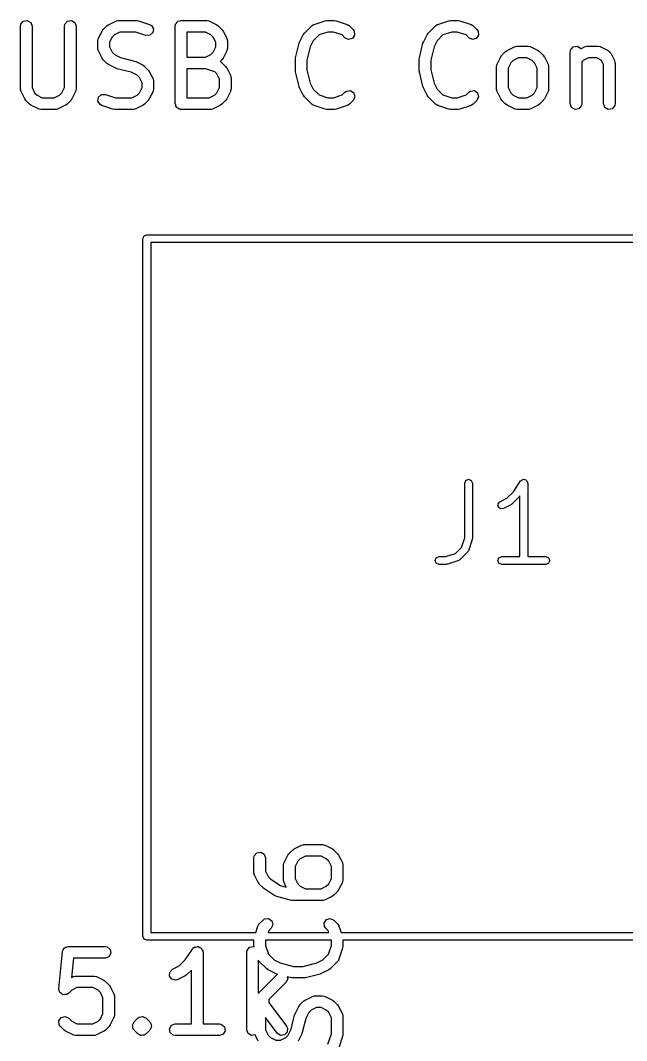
# Model space of a CAD drawing. Extents: x 115 to 337, y -185 to -59.
# Drawn here: x 219.7 to 227.54, y -72.4 to -59.23 of the extents above; entities that cross this region are included whole.
import ezdxf

# ---------------------------------------------------------------- set-up
doc = ezdxf.new("R2010")
doc.units = 0
doc.layers.add('BLACK', color=7, linetype='CONTINUOUS')

msp = doc.modelspace()

# ---------------------------------------------------------------- linework, layer by layer
at = {"layer": 'BLACK', "linetype": 'CONTINUOUS'}
for p, q in [((219.702, -59.3045), (219.707, -59.2789)), ((219.707, -59.2789), (219.74, -59.2396)), ((219.74, -59.2396), (219.79, -59.2307)), ((219.79, -59.2307), (219.835, -59.2563)), ((219.835, -59.2563), (219.852, -59.3045)), ((220.274, -59.3045), (220.278, -59.2789)), ((220.278, -59.2789), (220.311, -59.2396)), ((220.311, -59.2396), (220.362, -59.2307)), ((220.362, -59.2307), (220.406, -59.2563)), ((220.406, -59.2563), (220.424, -59.3045)), ((220.819, -59.2991), (220.838, -59.2862)), ((220.838, -59.2862), (220.839, -59.2851)), ((220.839, -59.2851), (220.934, -59.2374)), ((220.934, -59.2374), (220.959, -59.23)), ((220.959, -59.23), (220.963, -59.231)), ((220.963, -59.231), (220.968, -59.2295)), ((220.968, -59.2295), (221.206, -59.2295)), ((221.206, -59.2295), (221.228, -59.2334)), ((221.228, -59.2334), (221.229, -59.2334)), ((221.229, -59.2334), (221.372, -59.281)), ((221.372, -59.281), (221.395, -59.2934)), ((221.705, -59.2886), (221.707, -59.2789)), ((221.707, -59.2789), (221.719, -59.2639)), ((221.719, -59.2639), (221.729, -59.2471)), ((221.729, -59.2471), (221.735, -59.2447)), ((221.735, -59.2447), (221.74, -59.2396)), ((221.74, -59.2396), (221.759, -59.2362)), ((221.759, -59.2362), (221.777, -59.2295)), ((221.777, -59.2295), (222.111, -59.2295)), ((222.111, -59.2295), (222.136, -59.234)), ((222.136, -59.234), (222.14, -59.2369)), ((222.14, -59.2369), (222.144, -59.2374)), ((222.144, -59.2374), (222.239, -59.2851)), ((222.239, -59.2851), (222.257, -59.2984)), ((223.467, -59.2991), (223.488, -59.2842)), ((223.488, -59.2842), (223.493, -59.2838)), ((223.493, -59.2838), (223.496, -59.281)), ((223.496, -59.281), (223.639, -59.2334)), ((223.639, -59.2334), (223.661, -59.2301)), ((223.661, -59.2301), (223.663, -59.2295)), ((223.663, -59.2295), (223.758, -59.2295)), ((223.758, -59.2295), (223.78, -59.2334)), ((223.78, -59.2334), (223.782, -59.2334)), ((223.782, -59.2334), (223.925, -59.281)), ((223.925, -59.281), (223.948, -59.2934)), ((225.067, -59.2991), (225.088, -59.2842)), ((225.088, -59.2842), (225.093, -59.2838)), ((225.093, -59.2838), (225.096, -59.281)), ((225.096, -59.281), (225.239, -59.2334)), ((225.239, -59.2334), (225.261, -59.2301)), ((225.261, -59.2301), (225.263, -59.2295)), ((225.263, -59.2295), (225.358, -59.2295)), ((225.358, -59.2295), (225.38, -59.2334)), ((225.38, -59.2334), (225.382, -59.2334)), ((225.382, -59.2334), (225.525, -59.281)), ((225.525, -59.281), (225.548, -59.2934)), ((219.702, -60.114), (219.702, -59.3045)), ((219.852, -59.3045), (219.852, -60.0963)), ((220.274, -60.0963), (220.274, -59.3045)), ((220.424, -59.3045), (220.424, -60.114)), ((220.71, -59.4614), (220.758, -59.3662)), ((220.758, -59.3662), (220.771, -59.3482)), ((220.771, -59.3482), (220.772, -59.3467)), ((220.772, -59.3467), (220.819, -59.2991)), ((220.917, -59.4138), (220.886, -59.4442)), ((220.985, -59.3795), (220.917, -59.4138)), ((221.194, -59.3795), (220.985, -59.3795)), ((221.325, -59.4233), (221.194, -59.3795)), ((221.415, -59.3878), (221.376, -59.4219)), ((221.395, -59.2934), (221.422, -59.3371)), ((221.422, -59.3371), (221.415, -59.3878)), ((221.702, -59.3045), (221.704, -59.2948)), ((221.702, -60.3045), (221.702, -59.3045)), ((221.703, -59.2915), (221.705, -59.2886)), ((221.704, -59.2948), (221.703, -59.2915)), ((222.093, -59.3795), (221.852, -59.3795)), ((221.852, -59.3795), (221.852, -59.7057)), ((222.161, -59.4138), (222.093, -59.3795)), ((222.192, -59.4442), (222.161, -59.4138)), ((222.257, -59.2984), (222.259, -59.2991)), ((222.259, -59.2991), (222.306, -59.3467)), ((222.306, -59.3467), (222.319, -59.3651)), ((222.319, -59.3651), (222.32, -59.3662)), ((222.32, -59.3662), (222.368, -59.4614)), ((223.31, -59.5091), (223.358, -59.4138)), ((223.358, -59.4138), (223.371, -59.3958)), ((223.371, -59.3958), (223.372, -59.3943)), ((223.372, -59.3943), (223.467, -59.2991)), ((223.561, -59.4177), (223.486, -59.4918)), ((223.675, -59.3795), (223.561, -59.4177)), ((223.746, -59.3795), (223.675, -59.3795)), ((223.86, -59.4177), (223.746, -59.3795)), ((223.896, -59.4528), (223.86, -59.4177)), ((223.948, -59.2934), (223.95, -59.2972)), ((223.95, -59.2972), (223.954, -59.2991)), ((223.954, -59.2991), (224.002, -59.3467)), ((224.002, -59.3467), (224.017, -59.3681)), ((224.017, -59.3681), (224.021, -59.4192)), ((224.91, -59.5091), (224.958, -59.4138)), ((224.958, -59.4138), (224.971, -59.3958)), ((224.971, -59.3958), (224.972, -59.3943)), ((224.972, -59.3943), (225.067, -59.2991)), ((225.161, -59.4177), (225.086, -59.4918)), ((225.275, -59.3795), (225.161, -59.4177)), ((225.346, -59.3795), (225.275, -59.3795)), ((225.46, -59.4177), (225.346, -59.3795)), ((225.496, -59.4528), (225.46, -59.4177)), ((225.548, -59.2934), (225.55, -59.2972)), ((225.55, -59.2972), (225.554, -59.2991)), ((225.554, -59.2991), (225.602, -59.3467)), ((225.602, -59.3467), (225.617, -59.3681)), ((225.617, -59.3681), (225.621, -59.4192)), ((220.702, -59.495), (220.707, -59.4693)), ((220.702, -59.5902), (220.702, -59.495)), ((220.707, -59.4693), (220.71, -59.4659)), ((220.71, -59.4659), (220.71, -59.4614)), ((220.886, -59.4442), (220.852, -59.5127)), ((220.852, -59.5127), (220.852, -59.5725)), ((221.376, -59.4219), (221.325, -59.4233)), ((222.226, -59.5127), (222.192, -59.4442)), ((222.226, -59.5725), (222.226, -59.5127)), ((222.368, -59.4614), (222.376, -59.4864)), ((222.376, -59.4864), (222.374, -59.4908)), ((222.374, -59.4908), (222.376, -59.495)), ((222.376, -59.495), (222.376, -59.5902)), ((223.257, -59.7149), (223.304, -59.5244)), ((223.304, -59.5244), (223.31, -59.5126)), ((223.31, -59.5126), (223.31, -59.5091)), ((223.486, -59.4918), (223.448, -59.5688)), ((223.942, -59.4745), (223.896, -59.4528)), ((223.992, -59.4612), (223.942, -59.4745)), ((224.021, -59.4192), (223.992, -59.4612)), ((224.857, -59.7149), (224.904, -59.5244)), ((224.904, -59.5244), (224.91, -59.5126)), ((224.91, -59.5126), (224.91, -59.5091)), ((225.086, -59.4918), (225.048, -59.5688)), ((225.542, -59.4745), (225.496, -59.4528)), ((225.592, -59.4612), (225.542, -59.4745)), ((225.621, -59.4192), (225.592, -59.4612)), ((220.704, -59.5944), (220.702, -59.5902)), ((220.703, -59.5988), (220.704, -59.5944)), ((220.71, -59.6238), (220.703, -59.5988)), ((220.758, -59.719), (220.71, -59.6238)), ((220.852, -59.5725), (220.886, -59.641)), ((220.886, -59.641), (220.917, -59.6714)), ((220.917, -59.6714), (220.994, -59.7099)), ((222.093, -59.7057), (222.161, -59.6714)), ((222.161, -59.6714), (222.192, -59.641)), ((222.192, -59.641), (222.226, -59.5725)), ((222.368, -59.6238), (222.32, -59.719)), ((222.369, -59.6193), (222.368, -59.6238)), ((222.371, -59.6159), (222.369, -59.6193)), ((222.376, -59.5902), (222.371, -59.6159)), ((223.448, -59.5688), (223.405, -59.7423)), ((225.048, -59.5688), (225.005, -59.7423)), ((225.91, -59.6995), (225.923, -59.6815)), ((225.923, -59.6815), (225.924, -59.6801)), ((225.924, -59.6801), (225.972, -59.6324)), ((225.972, -59.6324), (225.99, -59.6196)), ((225.99, -59.6196), (225.991, -59.6184)), ((225.991, -59.6184), (226.087, -59.5708)), ((226.087, -59.5708), (226.111, -59.5633)), ((226.111, -59.5633), (226.116, -59.5644)), ((226.116, -59.5644), (226.12, -59.5628)), ((226.12, -59.5628), (226.263, -59.5628)), ((226.263, -59.5628), (226.289, -59.5674)), ((226.289, -59.5674), (226.292, -59.5703)), ((226.292, -59.5703), (226.296, -59.5708)), ((226.296, -59.5708), (226.392, -59.6184)), ((226.392, -59.6184), (226.41, -59.6317)), ((226.41, -59.6317), (226.411, -59.6324)), ((226.411, -59.6324), (226.459, -59.6801)), ((226.459, -59.6801), (226.472, -59.6984)), ((226.807, -59.6378), (226.811, -59.6122)), ((226.807, -60.3045), (226.807, -59.6378)), ((226.811, -59.6122), (226.844, -59.5729)), ((226.844, -59.5729), (226.895, -59.564)), ((226.895, -59.564), (226.939, -59.5896)), ((226.939, -59.5896), (226.942, -59.5956)), ((226.942, -59.5956), (226.991, -59.5708)), ((226.991, -59.5708), (227.016, -59.5633)), ((227.016, -59.5633), (227.021, -59.5644)), ((227.021, -59.5644), (227.025, -59.5628)), ((227.025, -59.5628), (227.168, -59.5628)), ((227.168, -59.5628), (227.193, -59.5674)), ((227.193, -59.5674), (227.197, -59.5703)), ((227.197, -59.5703), (227.201, -59.5708)), ((227.201, -59.5708), (227.296, -59.6184)), ((227.296, -59.6184), (227.317, -59.6339)), ((227.317, -59.6339), (227.322, -59.6442)), ((227.322, -59.6442), (227.33, -59.6519)), ((227.33, -59.6519), (227.378, -59.7472)), ((220.759, -59.7201), (220.758, -59.719)), ((220.772, -59.7385), (220.759, -59.7201)), ((220.819, -59.7861), (220.772, -59.7385)), ((220.821, -59.7868), (220.819, -59.7861)), ((220.839, -59.8002), (220.821, -59.7868)), ((220.934, -59.8478), (220.839, -59.8002)), ((220.994, -59.7099), (221.176, -59.7556)), ((221.176, -59.7556), (221.188, -59.7608)), ((221.188, -59.7608), (221.192, -59.7612)), ((221.192, -59.7612), (221.287, -59.8089)), ((221.287, -59.8089), (221.305, -59.8222)), ((221.852, -59.7057), (222.093, -59.7057)), ((222.306, -59.7385), (222.284, -59.7609)), ((222.284, -59.7609), (222.3, -59.7696)), ((222.3, -59.7696), (222.302, -59.7734)), ((222.302, -59.7734), (222.306, -59.7753)), ((222.307, -59.737), (222.306, -59.7385)), ((222.306, -59.7753), (222.354, -59.8229)), ((222.32, -59.719), (222.307, -59.737)), ((223.255, -59.7331), (223.257, -59.7183)), ((223.255, -59.8759), (223.255, -59.7331)), ((223.257, -59.7183), (223.257, -59.7149)), ((223.405, -59.7423), (223.405, -59.8667)), ((224.855, -59.7331), (224.857, -59.7183)), ((224.855, -59.8759), (224.855, -59.7331)), ((224.857, -59.7183), (224.857, -59.7149)), ((225.005, -59.7423), (225.005, -59.8667)), ((225.855, -59.8283), (225.859, -59.8027)), ((225.859, -59.8027), (225.862, -59.7992)), ((225.862, -59.7948), (225.91, -59.6995)), ((225.862, -59.7992), (225.862, -59.7948)), ((226.039, -59.7775), (226.005, -59.846)), ((226.069, -59.7471), (226.039, -59.7775)), ((226.138, -59.7128), (226.069, -59.7471)), ((226.245, -59.7128), (226.138, -59.7128)), ((226.314, -59.7471), (226.245, -59.7128)), ((226.344, -59.7775), (226.314, -59.7471)), ((226.378, -59.846), (226.344, -59.7775)), ((226.472, -59.6984), (226.473, -59.6995)), ((226.473, -59.6995), (226.52, -59.7948)), ((226.52, -59.7948), (226.528, -59.8197)), ((226.974, -59.7471), (226.957, -59.7642)), ((226.957, -59.7642), (226.957, -60.3045)), ((227.043, -59.7128), (226.974, -59.7471)), ((227.15, -59.7128), (227.043, -59.7128)), ((227.207, -59.7414), (227.15, -59.7128)), ((227.236, -59.7984), (227.207, -59.7414)), ((227.236, -60.3045), (227.236, -59.7984)), ((227.378, -59.7472), (227.385, -59.7721)), ((227.385, -59.7721), (227.384, -59.7765)), ((227.384, -59.7765), (227.386, -59.7807)), ((227.386, -59.7807), (227.386, -60.3045)), ((220.938, -59.8482), (220.934, -59.8478)), ((220.949, -59.8535), (220.938, -59.8482)), ((221.132, -59.8991), (220.949, -59.8535)), ((221.209, -59.9376), (221.132, -59.8991)), ((221.239, -59.968), (221.209, -59.9376)), ((221.305, -59.8222), (221.306, -59.8229)), ((221.306, -59.8229), (221.354, -59.8705)), ((221.354, -59.8705), (221.367, -59.8889)), ((221.367, -59.8889), (221.368, -59.89)), ((221.368, -59.89), (221.416, -59.9853)), ((222.098, -59.8557), (221.852, -59.8557)), ((221.852, -59.8557), (221.852, -60.2295)), ((222.213, -59.8939), (222.098, -59.8557)), ((222.239, -59.9204), (222.213, -59.8939)), ((222.274, -59.9889), (222.239, -59.9204)), ((222.354, -59.8229), (222.367, -59.8413)), ((222.367, -59.8413), (222.368, -59.8424)), ((222.368, -59.8424), (222.416, -59.9376)), ((222.416, -59.9376), (222.423, -59.9626)), ((223.256, -59.8792), (223.255, -59.8759)), ((223.257, -59.8941), (223.256, -59.8792)), ((223.304, -60.0846), (223.257, -59.8941)), ((223.405, -59.8667), (223.448, -60.0402)), ((224.856, -59.8792), (224.855, -59.8759)), ((224.857, -59.8941), (224.856, -59.8792)), ((224.904, -60.0846), (224.857, -59.8941)), ((225.005, -59.8667), (225.048, -60.0402)), ((225.855, -60.114), (225.855, -59.8283)), ((226.005, -59.846), (226.005, -60.0963)), ((226.378, -60.0963), (226.378, -59.846)), ((226.528, -59.8197), (226.527, -59.8241)), ((226.527, -59.8241), (226.528, -59.8283)), ((226.528, -59.8283), (226.528, -60.114)), ((221.274, -60.0365), (221.239, -59.968)), ((221.274, -60.0963), (221.274, -60.0365)), ((221.416, -59.9853), (221.423, -60.0102)), ((221.423, -60.0102), (221.422, -60.0146)), ((221.422, -60.0146), (221.424, -60.0188)), ((221.424, -60.0188), (221.424, -60.114)), ((222.274, -60.0963), (222.274, -59.9889)), ((222.423, -59.9626), (222.422, -59.967)), ((222.422, -59.967), (222.424, -59.9712)), ((222.424, -59.9712), (222.424, -60.114)), ((223.448, -60.0402), (223.486, -60.1172)), ((225.048, -60.0402), (225.086, -60.1172)), ((219.704, -60.1183), (219.702, -60.114)), ((219.703, -60.1226), (219.704, -60.1183)), ((219.71, -60.1476), (219.703, -60.1226)), ((219.758, -60.2428), (219.71, -60.1476)), ((219.852, -60.0963), (219.886, -60.1648)), ((219.886, -60.1648), (219.917, -60.1953)), ((219.917, -60.1953), (219.985, -60.2295)), ((220.14, -60.2295), (220.209, -60.1953)), ((220.209, -60.1953), (220.239, -60.1648)), ((220.239, -60.1648), (220.274, -60.0963)), ((220.416, -60.1476), (220.368, -60.2428)), ((220.419, -60.1397), (220.416, -60.1431)), ((220.416, -60.1431), (220.416, -60.1476)), ((220.424, -60.114), (220.419, -60.1397)), ((220.711, -60.2212), (220.75, -60.1871)), ((220.75, -60.1871), (220.801, -60.1857)), ((220.801, -60.1857), (220.932, -60.2295)), ((221.14, -60.2295), (221.209, -60.1953)), ((221.209, -60.1953), (221.239, -60.1648)), ((221.239, -60.1648), (221.274, -60.0963)), ((221.416, -60.1476), (221.368, -60.2428)), ((221.419, -60.1397), (221.416, -60.1431)), ((221.416, -60.1431), (221.416, -60.1476)), ((221.424, -60.114), (221.419, -60.1397)), ((222.14, -60.2295), (222.209, -60.1953)), ((222.209, -60.1953), (222.239, -60.1648)), ((222.239, -60.1648), (222.274, -60.0963)), ((222.416, -60.1476), (222.368, -60.2428)), ((222.419, -60.1397), (222.416, -60.1431)), ((222.416, -60.1431), (222.416, -60.1476)), ((222.424, -60.114), (222.419, -60.1397)), ((223.306, -60.0876), (223.304, -60.0846)), ((223.31, -60.1), (223.306, -60.0876)), ((223.358, -60.1952), (223.31, -60.1)), ((223.359, -60.1963), (223.358, -60.1952)), ((223.372, -60.2147), (223.359, -60.1963)), ((223.486, -60.1172), (223.561, -60.1913)), ((223.561, -60.1913), (223.675, -60.2295)), ((223.746, -60.2295), (223.86, -60.1913)), ((223.86, -60.1913), (223.896, -60.1562)), ((223.896, -60.1562), (223.917, -60.1413)), ((223.917, -60.1413), (223.968, -60.1368)), ((223.968, -60.1368), (224.01, -60.1663)), ((224.01, -60.1663), (224.023, -60.2158)), ((224.906, -60.0876), (224.904, -60.0846)), ((224.91, -60.1), (224.906, -60.0876)), ((224.958, -60.1952), (224.91, -60.1)), ((224.959, -60.1963), (224.958, -60.1952)), ((224.972, -60.2147), (224.959, -60.1963)), ((225.086, -60.1172), (225.161, -60.1913)), ((225.161, -60.1913), (225.275, -60.2295)), ((225.346, -60.2295), (225.46, -60.1913)), ((225.46, -60.1913), (225.496, -60.1562)), ((225.496, -60.1562), (225.517, -60.1413)), ((225.517, -60.1413), (225.568, -60.1368)), ((225.568, -60.1368), (225.61, -60.1663)), ((225.61, -60.1663), (225.623, -60.2158)), ((225.856, -60.1183), (225.855, -60.114)), ((225.855, -60.1226), (225.856, -60.1183)), ((225.862, -60.1476), (225.855, -60.1226)), ((225.91, -60.2428), (225.862, -60.1476)), ((226.005, -60.0963), (226.039, -60.1648)), ((226.039, -60.1648), (226.069, -60.1953)), ((226.069, -60.1953), (226.138, -60.2295)), ((226.245, -60.2295), (226.314, -60.1953)), ((226.314, -60.1953), (226.344, -60.1648)), ((226.344, -60.1648), (226.378, -60.0963)), ((226.52, -60.1476), (226.473, -60.2428)), ((226.521, -60.1431), (226.52, -60.1476)), ((226.524, -60.1397), (226.521, -60.1431)), ((226.528, -60.114), (226.524, -60.1397)), ((219.759, -60.2439), (219.758, -60.2428)), ((219.772, -60.2623), (219.759, -60.2439)), ((219.819, -60.3099), (219.772, -60.2623)), ((219.821, -60.3106), (219.819, -60.3099)), ((219.839, -60.324), (219.821, -60.3106)), ((219.934, -60.3716), (219.839, -60.324)), ((219.985, -60.2295), (220.14, -60.2295)), ((220.287, -60.324), (220.192, -60.3716)), ((220.288, -60.3228), (220.287, -60.324)), ((220.306, -60.3099), (220.288, -60.3228)), ((220.354, -60.2623), (220.306, -60.3099)), ((220.355, -60.2608), (220.354, -60.2623)), ((220.368, -60.2428), (220.355, -60.2608)), ((220.704, -60.2719), (220.711, -60.2212)), ((220.731, -60.3156), (220.704, -60.2719)), ((220.753, -60.328), (220.731, -60.3156)), ((220.896, -60.3757), (220.753, -60.328)), ((220.932, -60.2295), (221.14, -60.2295)), ((221.287, -60.324), (221.192, -60.3716)), ((221.288, -60.3228), (221.287, -60.324)), ((221.306, -60.3099), (221.288, -60.3228)), ((221.354, -60.2623), (221.306, -60.3099)), ((221.355, -60.2608), (221.354, -60.2623)), ((221.368, -60.2428), (221.355, -60.2608)), ((221.709, -60.3228), (221.702, -60.3045)), ((221.712, -60.342), (221.709, -60.3228)), ((221.852, -60.2295), (222.14, -60.2295)), ((222.287, -60.324), (222.192, -60.3716)), ((222.288, -60.3228), (222.287, -60.324)), ((222.306, -60.3099), (222.288, -60.3228)), ((222.354, -60.2623), (222.306, -60.3099)), ((222.355, -60.2608), (222.354, -60.2623)), ((222.368, -60.2428), (222.355, -60.2608)), ((223.467, -60.3099), (223.372, -60.2147)), ((223.471, -60.3118), (223.467, -60.3099)), ((223.473, -60.3156), (223.471, -60.3118)), ((223.496, -60.328), (223.473, -60.3156)), ((223.639, -60.3757), (223.496, -60.328)), ((223.675, -60.2295), (223.746, -60.2295)), ((223.925, -60.328), (223.782, -60.3757)), ((223.928, -60.3253), (223.925, -60.328)), ((223.933, -60.3249), (223.928, -60.3253)), ((223.954, -60.3099), (223.933, -60.3249)), ((224.002, -60.2623), (223.954, -60.3099)), ((224.023, -60.2158), (224.002, -60.2623)), ((225.067, -60.3099), (224.972, -60.2147)), ((225.071, -60.3118), (225.067, -60.3099)), ((225.073, -60.3156), (225.071, -60.3118)), ((225.096, -60.328), (225.073, -60.3156)), ((225.239, -60.3757), (225.096, -60.328)), ((225.275, -60.2295), (225.346, -60.2295)), ((225.525, -60.328), (225.382, -60.3757)), ((225.528, -60.3253), (225.525, -60.328)), ((225.533, -60.3249), (225.528, -60.3253)), ((225.554, -60.3099), (225.533, -60.3249)), ((225.602, -60.2623), (225.554, -60.3099)), ((225.623, -60.2158), (225.602, -60.2623)), ((225.911, -60.2439), (225.91, -60.2428)), ((225.924, -60.2623), (225.911, -60.2439)), ((225.972, -60.3099), (225.924, -60.2623)), ((225.973, -60.3106), (225.972, -60.3099)), ((225.991, -60.324), (225.973, -60.3106)), ((226.087, -60.3716), (225.991, -60.324)), ((226.138, -60.2295), (226.245, -60.2295)), ((226.392, -60.324), (226.296, -60.3716)), ((226.393, -60.3228), (226.392, -60.324)), ((226.411, -60.3099), (226.393, -60.3228)), ((226.459, -60.2623), (226.411, -60.3099)), ((226.473, -60.2428), (226.459, -60.2608)), ((226.459, -60.2608), (226.459, -60.2623)), ((226.824, -60.3527), (226.807, -60.3045)), ((226.952, -60.3302), (226.919, -60.3695)), ((226.957, -60.3045), (226.952, -60.3302)), ((227.253, -60.3527), (227.236, -60.3045)), ((227.381, -60.3302), (227.348, -60.3695)), ((227.386, -60.3045), (227.381, -60.3302)), ((219.939, -60.3721), (219.934, -60.3716)), ((219.942, -60.375), (219.939, -60.3721)), ((219.968, -60.3795), (219.942, -60.375)), ((220.158, -60.3795), (219.968, -60.3795)), ((220.162, -60.378), (220.158, -60.3795)), ((220.167, -60.379), (220.162, -60.378)), ((220.192, -60.3716), (220.167, -60.379)), ((220.898, -60.3756), (220.896, -60.3757)), ((220.92, -60.3795), (220.898, -60.3756)), ((221.158, -60.3795), (220.92, -60.3795)), ((221.162, -60.378), (221.158, -60.3795)), ((221.167, -60.379), (221.162, -60.378)), ((221.192, -60.3716), (221.167, -60.379)), ((221.717, -60.3464), (221.712, -60.342)), ((221.72, -60.3527), (221.717, -60.3464)), ((221.737, -60.3625), (221.72, -60.3527)), ((221.752, -60.375), (221.737, -60.3625)), ((221.761, -60.3767), (221.752, -60.375)), ((221.764, -60.3784), (221.761, -60.3767)), ((221.767, -60.3778), (221.764, -60.3784)), ((221.777, -60.3795), (221.767, -60.3778)), ((222.158, -60.3795), (221.777, -60.3795)), ((222.162, -60.378), (222.158, -60.3795)), ((222.167, -60.379), (222.162, -60.378)), ((222.192, -60.3716), (222.167, -60.379)), ((223.641, -60.3756), (223.639, -60.3757)), ((223.663, -60.3795), (223.641, -60.3756)), ((223.758, -60.3795), (223.663, -60.3795)), ((223.76, -60.379), (223.758, -60.3795)), ((223.782, -60.3757), (223.76, -60.379)), ((225.241, -60.3756), (225.239, -60.3757)), ((225.263, -60.3795), (225.241, -60.3756)), ((225.358, -60.3795), (225.263, -60.3795)), ((225.36, -60.379), (225.358, -60.3795)), ((225.382, -60.3757), (225.36, -60.379)), ((226.091, -60.3721), (226.087, -60.3716)), ((226.094, -60.375), (226.091, -60.3721)), ((226.12, -60.3795), (226.094, -60.375)), ((226.263, -60.3795), (226.12, -60.3795)), ((226.267, -60.378), (226.263, -60.3795)), ((226.271, -60.379), (226.267, -60.378)), ((226.296, -60.3716), (226.271, -60.379)), ((226.869, -60.3784), (226.824, -60.3527)), ((226.919, -60.3695), (226.869, -60.3784)), ((227.297, -60.3784), (227.253, -60.3527)), ((227.348, -60.3695), (227.297, -60.3784)), ((221.286, -62.0471), (221.301, -62.0118)), ((221.286, -71.0571), (221.286, -62.0471)), ((221.301, -62.0118), (221.336, -61.9971)), ((221.336, -61.9971), (230.316, -61.9971)), ((221.386, -62.0971), (221.386, -71.0071)), ((230.266, -62.0971), (221.386, -62.0971)), ((225.443, -65.2045), (225.457, -65.1692)), ((225.443, -65.9107), (225.443, -65.2045)), ((225.457, -65.1692), (225.493, -65.1545)), ((225.493, -65.1545), (225.528, -65.1692)), ((225.528, -65.1692), (225.543, -65.2045)), ((225.543, -65.2045), (225.543, -65.9188)), ((226.073, -65.3155), (226.165, -65.1768)), ((226.165, -65.1768), (226.17, -65.1739)), ((226.17, -65.1739), (226.172, -65.1692)), ((226.172, -65.1692), (226.185, -65.1636)), ((226.185, -65.1636), (226.197, -65.1555)), ((226.197, -65.1555), (226.202, -65.1565)), ((226.202, -65.1565), (226.207, -65.1545)), ((226.207, -65.1545), (226.22, -65.1601)), ((226.22, -65.1601), (226.235, -65.1629)), ((226.235, -65.1629), (226.238, -65.1672)), ((226.238, -65.1672), (226.242, -65.1692)), ((226.242, -65.1692), (226.248, -65.1826)), ((226.248, -65.1826), (226.256, -65.1947)), ((226.256, -65.1947), (226.255, -65.1998)), ((226.255, -65.1998), (226.257, -65.2045)), ((226.257, -65.2045), (226.257, -66.1545)), ((225.987, -65.4015), (226.073, -65.3155)), ((225.874, -65.4744), (225.899, -65.4455)), ((225.877, -65.5126), (225.874, -65.4744)), ((225.899, -65.4455), (225.987, -65.4015)), ((226.052, -65.478), (226.044, -65.4811)), ((226.147, -65.3827), (226.052, -65.478)), ((226.149, -65.378), (226.147, -65.3827)), ((226.153, -65.3751), (226.149, -65.378)), ((226.157, -65.3697), (226.153, -65.3751)), ((226.157, -66.1545), (226.157, -65.3697)), ((225.905, -65.5377), (225.877, -65.5126)), ((225.944, -65.5349), (225.905, -65.5377)), ((226.039, -65.4873), (225.944, -65.5349)), ((226.044, -65.4811), (226.039, -65.4873)), ((225.401, -66.0346), (225.443, -65.9107)), ((225.54, -65.9346), (225.492, -66.0775)), ((225.543, -65.9188), (225.54, -65.9264)), ((225.54, -65.9264), (225.54, -65.9346)), ((225.199, -66.1545), (225.323, -66.1132)), ((225.323, -66.1132), (225.401, -66.0346)), ((225.48, -66.097), (225.385, -66.1923)), ((225.485, -66.0863), (225.48, -66.097)), ((225.492, -66.0775), (225.485, -66.0863)), ((225.062, -66.2045), (225.076, -66.1692)), ((225.076, -66.2399), (225.062, -66.2045)), ((225.076, -66.1692), (225.112, -66.1545)), ((225.112, -66.2545), (225.076, -66.2399)), ((225.112, -66.1545), (225.199, -66.1545)), ((225.207, -66.2545), (225.112, -66.2545)), ((225.215, -66.2514), (225.207, -66.2545)), ((225.223, -66.2519), (225.215, -66.2514)), ((225.366, -66.2043), (225.223, -66.2519)), ((225.374, -66.1967), (225.366, -66.2043)), ((225.385, -66.1923), (225.374, -66.1967)), ((225.871, -66.2045), (225.886, -66.1692)), ((225.886, -66.2399), (225.871, -66.2045)), ((225.886, -66.1692), (225.921, -66.1545)), ((225.921, -66.2545), (225.886, -66.2399)), ((225.921, -66.1545), (226.157, -66.1545)), ((226.207, -66.2545), (225.921, -66.2545)), ((226.493, -66.2545), (226.207, -66.2545)), ((226.257, -66.1545), (226.493, -66.1545)), ((226.493, -66.1545), (226.528, -66.1692)), ((226.528, -66.2399), (226.493, -66.2545)), ((226.528, -66.1692), (226.543, -66.2045)), ((226.543, -66.2045), (226.528, -66.2399)), ((223.17, -69.9912), (223.218, -69.9436)), ((223.218, -69.9436), (223.236, -69.9308)), ((223.236, -69.9308), (223.238, -69.9296)), ((223.238, -69.9296), (223.333, -69.882)), ((223.333, -69.882), (223.358, -69.8745)), ((223.358, -69.8745), (223.362, -69.8756)), ((223.362, -69.8756), (223.366, -69.874)), ((223.366, -69.874), (223.604, -69.874)), ((223.604, -69.874), (223.63, -69.8786)), ((223.63, -69.8786), (223.633, -69.8814)), ((223.633, -69.8814), (223.638, -69.882)), ((223.638, -69.882), (223.733, -69.9296)), ((223.733, -69.9296), (223.751, -69.9429)), ((223.751, -69.9429), (223.753, -69.9436)), ((223.753, -69.9436), (223.8, -69.9912)), ((222.72, -70.0443), (222.724, -70.0186)), ((222.72, -70.2348), (222.72, -70.0443)), ((222.724, -70.0186), (222.757, -69.9793)), ((222.757, -69.9793), (222.808, -69.9704)), ((222.808, -69.9704), (222.852, -69.9961)), ((222.852, -69.9961), (222.87, -70.0443)), ((222.87, -70.0443), (222.87, -70.217)), ((223.109, -70.106), (223.156, -70.0107)), ((223.156, -70.0107), (223.17, -69.9927)), ((223.17, -69.9927), (223.17, -69.9912)), ((223.285, -70.0887), (223.251, -70.1572)), ((223.315, -70.0583), (223.285, -70.0887)), ((223.384, -70.024), (223.315, -70.0583)), ((223.587, -70.024), (223.384, -70.024)), ((223.655, -70.0583), (223.587, -70.024)), ((223.686, -70.0887), (223.655, -70.0583)), ((223.72, -70.1572), (223.686, -70.0887)), ((223.8, -69.9912), (223.813, -70.0096)), ((223.813, -70.0096), (223.814, -70.0107)), ((223.814, -70.0107), (223.862, -70.106)), ((222.87, -70.217), (222.904, -70.2856)), ((223.101, -70.1395), (223.105, -70.1139)), ((223.101, -70.33), (223.101, -70.1395)), ((223.105, -70.1139), (223.108, -70.1104)), ((223.108, -70.1104), (223.109, -70.106)), ((223.251, -70.1572), (223.251, -70.3123)), ((223.72, -70.3123), (223.72, -70.1572)), ((223.862, -70.106), (223.869, -70.1309)), ((223.869, -70.1309), (223.868, -70.1353)), ((223.868, -70.1353), (223.87, -70.1395)), ((223.87, -70.1395), (223.87, -70.33)), ((222.721, -70.239), (222.72, -70.2348)), ((222.72, -70.2433), (222.721, -70.239)), ((222.728, -70.2683), (222.72, -70.2433)), ((222.775, -70.3635), (222.728, -70.2683)), ((222.904, -70.2856), (222.938, -70.3193)), ((222.938, -70.3193), (223.064, -70.4032)), ((223.102, -70.3342), (223.101, -70.33)), ((223.101, -70.3386), (223.102, -70.3342)), ((223.109, -70.3635), (223.101, -70.3386)), ((223.251, -70.3123), (223.285, -70.3808)), ((223.686, -70.3808), (223.72, -70.3123)), ((223.87, -70.33), (223.865, -70.3556)), ((222.777, -70.3647), (222.775, -70.3635)), ((222.789, -70.383), (222.777, -70.3647)), ((222.837, -70.4306), (222.789, -70.383)), ((222.84, -70.4321), (222.837, -70.4306)), ((222.849, -70.44), (222.84, -70.4321)), ((222.991, -70.5353), (222.849, -70.44)), ((223.064, -70.4032), (223.138, -70.4218)), ((223.138, -70.4218), (223.109, -70.3635)), ((223.285, -70.3808), (223.315, -70.4112)), ((223.315, -70.4112), (223.384, -70.4455)), ((223.384, -70.4455), (223.587, -70.4455)), ((223.587, -70.4455), (223.655, -70.4112)), ((223.655, -70.4112), (223.686, -70.3808)), ((223.8, -70.4783), (223.753, -70.5259)), ((223.801, -70.4768), (223.8, -70.4783)), ((223.814, -70.4588), (223.801, -70.4768)), ((223.862, -70.3635), (223.814, -70.4588)), ((223.865, -70.3556), (223.862, -70.3591)), ((223.862, -70.3591), (223.862, -70.3635)), ((222.992, -70.5354), (222.991, -70.5353)), ((223.015, -70.5456), (222.992, -70.5354)), ((223.205, -70.5932), (223.015, -70.5456)), ((223.209, -70.5929), (223.205, -70.5932)), ((223.223, -70.5955), (223.209, -70.5929)), ((223.604, -70.5955), (223.223, -70.5955)), ((223.609, -70.5939), (223.604, -70.5955)), ((223.613, -70.595), (223.609, -70.5939)), ((223.638, -70.5875), (223.613, -70.595)), ((223.733, -70.5399), (223.638, -70.5875)), ((223.734, -70.5387), (223.733, -70.5399)), ((223.753, -70.5259), (223.734, -70.5387)), ((222.789, -70.896), (222.837, -70.8484)), ((222.837, -70.8484), (222.858, -70.8334)), ((222.858, -70.8334), (222.91, -70.829)), ((222.91, -70.829), (222.952, -70.8584)), ((222.952, -70.8584), (222.965, -70.908)), ((223.627, -70.882), (223.657, -70.84)), ((223.657, -70.84), (223.706, -70.8267)), ((223.706, -70.8267), (223.753, -70.8484)), ((223.753, -70.8484), (223.8, -70.896)), ((221.386, -71.0071), (222.744, -71.0071)), ((222.744, -71.0071), (222.771, -70.9253)), ((222.771, -70.9253), (222.784, -70.9024)), ((222.784, -70.9024), (222.788, -70.9001)), ((222.788, -70.9001), (222.789, -70.896)), ((222.908, -70.9896), (222.902, -71.0071)), ((222.902, -71.0071), (223.688, -71.0071)), ((222.943, -70.9545), (222.908, -70.9896)), ((222.965, -70.908), (222.943, -70.9545)), ((223.632, -70.9331), (223.627, -70.882)), ((223.647, -70.9545), (223.632, -70.9331)), ((223.682, -70.9896), (223.647, -70.9545)), ((223.688, -71.0071), (223.682, -70.9896)), ((223.8, -70.896), (223.815, -70.9173)), ((223.815, -70.9173), (223.816, -70.9218)), ((223.816, -70.9218), (223.818, -70.9253)), ((223.818, -70.9253), (223.846, -71.0071)), ((223.846, -71.0071), (230.266, -71.0071)), ((221.301, -71.0925), (221.286, -71.0571)), ((221.336, -71.1071), (221.301, -71.0925)), ((222.72, -71.1071), (221.336, -71.1071)), ((222.72, -71.1871), (222.72, -71.1071)), ((222.87, -71.1071), (222.87, -71.175)), ((223.72, -71.1071), (222.87, -71.1071)), ((223.72, -71.175), (223.72, -71.1071)), ((230.316, -71.1071), (223.87, -71.1071)), ((223.87, -71.1071), (223.87, -71.1871)), ((220.198, -71.7332), (220.246, -71.2571)), ((220.246, -71.2515), (220.248, -71.2488)), ((220.247, -71.2532), (220.246, -71.2515)), ((220.246, -71.2571), (220.247, -71.2532)), ((220.248, -71.2488), (220.253, -71.232)), ((220.253, -71.232), (220.264, -71.2209)), ((220.264, -71.2209), (220.272, -71.2071)), ((220.272, -71.2071), (220.282, -71.2035)), ((220.282, -71.2035), (220.29, -71.1962)), ((220.29, -71.1962), (220.305, -71.195)), ((220.305, -71.195), (220.32, -71.1895)), ((220.32, -71.1895), (220.797, -71.1895)), ((220.797, -71.1895), (220.822, -71.194)), ((220.822, -71.194), (220.861, -71.227)), ((220.861, -71.227), (220.87, -71.2775)), ((221.833, -71.3596), (221.925, -71.2229)), ((221.925, -71.2229), (221.943, -71.2041)), ((221.943, -71.2041), (221.947, -71.2029)), ((221.947, -71.2029), (221.95, -71.1996)), ((221.95, -71.1996), (221.971, -71.1958)), ((221.971, -71.1958), (221.992, -71.1897)), ((221.992, -71.1897), (221.996, -71.1914)), ((221.996, -71.1914), (222, -71.1907)), ((222, -71.1907), (222.019, -71.2015)), ((222.019, -71.2015), (222.039, -71.2103)), ((222.039, -71.2103), (222.041, -71.2141)), ((222.041, -71.2141), (222.044, -71.2163)), ((222.044, -71.2163), (222.052, -71.2368)), ((222.052, -71.2368), (222.062, -71.2563)), ((222.062, -71.2563), (222.061, -71.2605)), ((222.061, -71.2605), (222.062, -71.2645)), ((222.062, -71.2645), (222.062, -72.1895)), ((222.626, -71.2645), (222.631, -71.2389)), ((222.626, -72.2645), (222.626, -71.2645)), ((222.631, -71.2389), (222.664, -71.1996)), ((222.664, -71.1996), (222.714, -71.1907)), ((222.714, -71.1907), (222.721, -71.1947)), ((222.72, -71.1887), (222.72, -71.1871)), ((222.721, -71.1947), (222.72, -71.1887)), ((222.87, -71.175), (222.908, -71.2895)), ((223.682, -71.2895), (223.72, -71.175)), ((223.866, -71.2109), (223.818, -71.3537)), ((223.87, -71.1871), (223.866, -71.2092)), ((223.866, -71.2092), (223.866, -71.2109)), ((220.388, -71.3395), (220.363, -71.5877)), ((220.797, -71.3395), (220.388, -71.3395)), ((220.845, -71.322), (220.797, -71.3395)), ((220.87, -71.2775), (220.845, -71.322)), ((221.752, -71.441), (221.833, -71.3596)), ((222.789, -71.383), (222.776, -71.3642)), ((222.776, -71.3642), (222.776, -71.7977)), ((222.885, -71.4783), (222.789, -71.383)), ((222.908, -71.2895), (222.982, -71.3636)), ((222.982, -71.3636), (223.059, -71.4021)), ((223.059, -71.4021), (223.233, -71.4455)), ((223.357, -71.4455), (223.531, -71.4021)), ((223.531, -71.4021), (223.608, -71.3636)), ((223.608, -71.3636), (223.682, -71.2895)), ((223.8, -71.383), (223.705, -71.4783)), ((223.802, -71.379), (223.8, -71.383)), ((223.806, -71.3766), (223.802, -71.379)), ((223.818, -71.3537), (223.806, -71.3766)), ((221.629, -71.5716), (221.632, -71.5204)), ((221.632, -71.5204), (221.668, -71.4831)), ((221.668, -71.4831), (221.752, -71.441)), ((221.912, -71.4932), (221.85, -71.5556)), ((221.912, -72.1895), (221.912, -71.4932)), ((222.886, -71.479), (222.885, -71.4783)), ((222.904, -71.4923), (222.886, -71.479)), ((222.999, -71.5399), (222.904, -71.4923)), ((223.003, -71.5403), (222.999, -71.5399)), ((223.233, -71.4455), (223.357, -71.4455)), ((223.59, -71.5399), (223.578, -71.5436)), ((223.686, -71.4923), (223.59, -71.5399)), ((223.687, -71.4911), (223.686, -71.4923)), ((223.705, -71.4783), (223.687, -71.4911)), ((220.363, -71.5877), (220.382, -71.5784)), ((220.382, -71.5784), (220.407, -71.571)), ((220.407, -71.571), (220.411, -71.572)), ((220.411, -71.572), (220.416, -71.5705)), ((220.416, -71.5705), (220.654, -71.5705)), ((220.654, -71.5705), (220.679, -71.575)), ((220.679, -71.575), (220.683, -71.5779)), ((220.683, -71.5779), (220.687, -71.5784)), ((220.687, -71.5784), (220.782, -71.626)), ((220.782, -71.626), (220.8, -71.6394)), ((220.8, -71.6394), (220.802, -71.6401)), ((220.802, -71.6401), (220.85, -71.6877)), ((221.66, -71.6128), (221.629, -71.5716)), ((221.71, -71.6247), (221.66, -71.6128)), ((221.735, -71.6173), (221.71, -71.6247)), ((221.83, -71.5697), (221.735, -71.6173)), ((221.831, -71.5685), (221.83, -71.5697)), ((221.85, -71.5556), (221.831, -71.5685)), ((222.776, -71.7977), (223.026, -71.5483)), ((223.135, -71.6509), (222.912, -71.8739)), ((223.015, -71.5456), (223.003, -71.5403)), ((223.026, -71.5483), (223.015, -71.5456)), ((223.157, -71.6044), (223.135, -71.6509)), ((223.205, -71.5932), (223.15, -71.5795)), ((223.15, -71.5795), (223.157, -71.6044)), ((223.209, -71.5929), (223.205, -71.5932)), ((223.223, -71.5955), (223.209, -71.5929)), ((223.366, -71.5955), (223.223, -71.5955)), ((223.37, -71.5943), (223.366, -71.5955)), ((223.384, -71.5932), (223.37, -71.5943)), ((223.575, -71.5456), (223.384, -71.5932)), ((223.578, -71.5436), (223.575, -71.5456)), ((220.198, -71.7337), (220.198, -71.7332)), ((220.198, -71.7342), (220.198, -71.7337)), ((220.205, -71.7585), (220.198, -71.7342)), ((220.211, -71.783), (220.205, -71.7585)), ((220.211, -71.7832), (220.211, -71.783)), ((220.211, -71.7837), (220.211, -71.7832)), ((220.232, -71.7982), (220.211, -71.7837)), ((220.252, -71.8129), (220.232, -71.7982)), ((220.326, -71.7937), (220.304, -71.8087)), ((220.365, -71.7547), (220.326, -71.7937)), ((220.433, -71.7205), (220.365, -71.7547)), ((220.636, -71.7205), (220.433, -71.7205)), ((220.705, -71.7547), (220.636, -71.7205)), ((220.735, -71.7851), (220.705, -71.7547)), ((220.769, -71.8536), (220.735, -71.7851)), ((220.85, -71.6877), (220.862, -71.706)), ((220.862, -71.706), (220.864, -71.7072)), ((220.864, -71.7072), (220.911, -71.8024)), ((220.911, -71.8024), (220.919, -71.8274)), ((220.253, -71.8129), (220.252, -71.8129)), ((220.278, -71.811), (220.253, -71.8131)), ((220.253, -71.8131), (220.253, -71.8129)), ((220.304, -71.8091), (220.278, -71.811)), ((220.304, -71.8087), (220.304, -71.8087)), ((220.304, -71.8087), (220.304, -71.8091)), ((220.769, -72.0563), (220.769, -71.8536)), ((220.919, -71.8274), (220.918, -71.8317)), ((220.918, -71.8317), (220.919, -71.8359)), ((220.919, -71.8359), (220.919, -72.074)), ((222.912, -71.8739), (222.913, -71.9143)), ((222.913, -71.9143), (223.142, -72.2195)), ((223.313, -71.9436), (223.361, -71.896)), ((223.361, -71.896), (223.379, -71.8831)), ((223.379, -71.8831), (223.38, -71.882)), ((223.38, -71.882), (223.476, -71.8343)), ((223.476, -71.8343), (223.501, -71.8269)), ((223.501, -71.8269), (223.505, -71.828)), ((223.505, -71.828), (223.509, -71.8264)), ((223.509, -71.8264), (223.604, -71.8264)), ((223.604, -71.8264), (223.63, -71.8309)), ((223.63, -71.8309), (223.633, -71.8338)), ((223.633, -71.8338), (223.638, -71.8343)), ((223.638, -71.8343), (223.733, -71.882)), ((223.733, -71.882), (223.751, -71.8953)), ((223.751, -71.8953), (223.753, -71.896)), ((223.753, -71.896), (223.8, -71.9436)), ((220.735, -72.1248), (220.769, -72.0563)), ((223.246, -72.0737), (223.251, -72.0619)), ((223.251, -72.0619), (223.252, -72.0584)), ((223.252, -72.0584), (223.299, -71.9631)), ((223.299, -71.9631), (223.313, -71.9451)), ((223.313, -71.9451), (223.313, -71.9436)), ((223.428, -72.0411), (223.389, -72.1181)), ((223.458, -72.0107), (223.428, -72.0411)), ((223.527, -71.9764), (223.458, -72.0107)), ((223.587, -71.9764), (223.527, -71.9764)), ((223.655, -72.0107), (223.587, -71.9764)), ((223.686, -72.0411), (223.655, -72.0107)), ((223.72, -72.1096), (223.686, -72.0411)), ((223.8, -71.9436), (223.813, -71.962)), ((223.813, -71.962), (223.814, -71.9631)), ((223.814, -71.9631), (223.862, -72.0584)), ((223.862, -72.0584), (223.869, -72.0833)), ((220.2, -72.1499), (220.23, -72.1078)), ((220.205, -72.201), (220.2, -72.1499)), ((220.23, -72.1078), (220.279, -72.0946)), ((220.279, -72.0946), (220.326, -72.1162)), ((220.326, -72.1162), (220.365, -72.1553)), ((220.365, -72.1553), (220.433, -72.1895)), ((220.433, -72.1895), (220.636, -72.1895)), ((220.636, -72.1895), (220.705, -72.1553)), ((220.705, -72.1553), (220.735, -72.1248)), ((220.911, -72.1076), (220.864, -72.2028)), ((220.912, -72.1031), (220.911, -72.1076)), ((220.915, -72.0997), (220.912, -72.1031)), ((220.919, -72.074), (220.915, -72.0997)), ((221.153, -72.1975), (221.164, -72.1815)), ((221.153, -72.2042), (221.153, -72.1975)), ((221.164, -72.1815), (221.172, -72.1639)), ((221.172, -72.1639), (221.22, -72.1162)), ((221.22, -72.1162), (221.228, -72.1106)), ((221.228, -72.1106), (221.23, -72.1078)), ((221.23, -72.1078), (221.233, -72.107)), ((221.233, -72.1069), (221.235, -72.1043)), ((221.233, -72.107), (221.233, -72.1069)), ((221.235, -72.1043), (221.237, -72.104)), ((221.237, -72.104), (221.241, -72.1013)), ((221.241, -72.1013), (221.26, -72.0996)), ((221.26, -72.0996), (221.279, -72.0946)), ((221.279, -72.0946), (221.282, -72.096)), ((221.282, -72.096), (221.286, -72.0954)), ((221.286, -72.0954), (221.289, -72.0971)), ((221.289, -72.0971), (221.292, -72.0968)), ((221.292, -72.0968), (221.308, -72.108)), ((221.308, -72.108), (221.326, -72.1162)), ((221.326, -72.1162), (221.373, -72.1639)), ((221.373, -72.1639), (221.379, -72.172)), ((221.379, -72.172), (221.382, -72.1739)), ((221.382, -72.1739), (221.383, -72.1771)), ((221.383, -72.1771), (221.388, -72.1852)), ((221.388, -72.1852), (221.39, -72.2046)), ((221.653, -72.2071), (221.701, -72.1895)), ((221.701, -72.1895), (221.912, -72.1895)), ((222.062, -72.1895), (222.273, -72.1895)), ((222.273, -72.1895), (222.298, -72.194)), ((222.298, -72.194), (222.338, -72.227)), ((223.022, -72.3095), (222.87, -72.1063)), ((222.87, -72.1063), (222.87, -72.2647)), ((223.2, -72.2562), (223.246, -72.0737)), ((223.389, -72.1181), (223.344, -72.3006)), ((223.72, -72.3178), (223.72, -72.1096)), ((223.869, -72.0833), (223.868, -72.0877)), ((223.868, -72.0877), (223.87, -72.0919)), ((223.87, -72.0919), (223.87, -72.33)), ((220.22, -72.2223), (220.205, -72.201)), ((220.267, -72.2699), (220.22, -72.2223)), ((220.269, -72.2706), (220.267, -72.2699)), ((220.287, -72.284), (220.269, -72.2706)), ((220.382, -72.3316), (220.287, -72.284)), ((220.782, -72.284), (220.687, -72.3316)), ((220.784, -72.2828), (220.782, -72.284)), ((220.802, -72.2699), (220.784, -72.2828)), ((220.85, -72.2223), (220.802, -72.2699)), ((220.864, -72.2028), (220.85, -72.2208)), ((220.85, -72.2208), (220.85, -72.2223)), ((221.15, -72.2104), (221.153, -72.2042)), ((221.155, -72.2292), (221.15, -72.2104)), ((221.157, -72.2486), (221.155, -72.2292)), ((221.163, -72.2567), (221.157, -72.2486)), ((221.164, -72.2599), (221.163, -72.2567)), ((221.166, -72.2618), (221.164, -72.2599)), ((221.172, -72.2699), (221.166, -72.2618)), ((221.22, -72.3175), (221.172, -72.2699)), ((221.237, -72.3258), (221.22, -72.3175)), ((221.253, -72.337), (221.237, -72.3258)), ((221.308, -72.3298), (221.304, -72.3325)), ((221.31, -72.3295), (221.308, -72.3298)), ((221.312, -72.3269), (221.31, -72.3295)), ((221.313, -72.3268), (221.312, -72.3269)), ((221.316, -72.326), (221.313, -72.3268)), ((221.318, -72.3232), (221.316, -72.326)), ((221.326, -72.3175), (221.318, -72.3232)), ((221.373, -72.2699), (221.326, -72.3175)), ((221.382, -72.2523), (221.373, -72.2699)), ((221.393, -72.2363), (221.382, -72.2523)), ((221.39, -72.2046), (221.395, -72.2234)), ((221.395, -72.2234), (221.392, -72.2296)), ((221.392, -72.2296), (221.393, -72.2363)), ((221.627, -72.2515), (221.653, -72.2071)), ((221.636, -72.302), (221.627, -72.2515)), ((221.676, -72.335), (221.636, -72.302)), ((222.321, -72.322), (222.273, -72.3395)), ((222.347, -72.2775), (222.321, -72.322)), ((222.338, -72.227), (222.347, -72.2775)), ((222.644, -72.3127), (222.626, -72.2645)), ((222.688, -72.3384), (222.644, -72.3127)), ((222.735, -72.3302), (222.688, -72.3384)), ((222.775, -72.4112), (222.735, -72.3302)), ((222.87, -72.2647), (222.904, -72.3332)), ((223.065, -72.3376), (223.022, -72.3095)), ((223.151, -72.294), (223.116, -72.3314)), ((223.142, -72.2195), (223.154, -72.2427)), ((223.154, -72.2427), (223.151, -72.294)), ((223.162, -72.3332), (223.2, -72.2562)), ((223.338, -72.3159), (223.291, -72.4111)), ((223.339, -72.3124), (223.338, -72.3159)), ((223.344, -72.3006), (223.339, -72.3124)), ((223.676, -72.4491), (223.72, -72.3178)), ((223.87, -72.33), (223.866, -72.3521)), ((220.387, -72.3321), (220.382, -72.3316)), ((220.39, -72.335), (220.387, -72.3321)), ((220.416, -72.3395), (220.39, -72.335)), ((220.654, -72.3395), (220.416, -72.3395)), ((220.658, -72.338), (220.654, -72.3395)), ((220.662, -72.339), (220.658, -72.338)), ((220.687, -72.3316), (220.662, -72.339)), ((221.257, -72.3367), (221.253, -72.337)), ((221.26, -72.3384), (221.257, -72.3367)), ((221.263, -72.3378), (221.26, -72.3384)), ((221.266, -72.3392), (221.263, -72.3378)), ((221.285, -72.3342), (221.266, -72.3392)), ((221.304, -72.3325), (221.285, -72.3342)), ((221.701, -72.3395), (221.676, -72.335)), ((222.273, -72.3395), (221.701, -72.3395)), ((222.904, -72.3332), (222.935, -72.3636)), ((222.935, -72.3636), (223.003, -72.3978)), ((223.003, -72.3978), (223.063, -72.3978)), ((223.063, -72.3978), (223.131, -72.3636)), ((223.116, -72.3314), (223.065, -72.3376)), ((223.131, -72.3636), (223.162, -72.3332)), ((223.866, -72.3537), (223.818, -72.4966)), ((223.866, -72.3521), (223.866, -72.3537))]:
    msp.add_line(p, q, dxfattribs=at)

doc.saveas('drawing.dxf')
